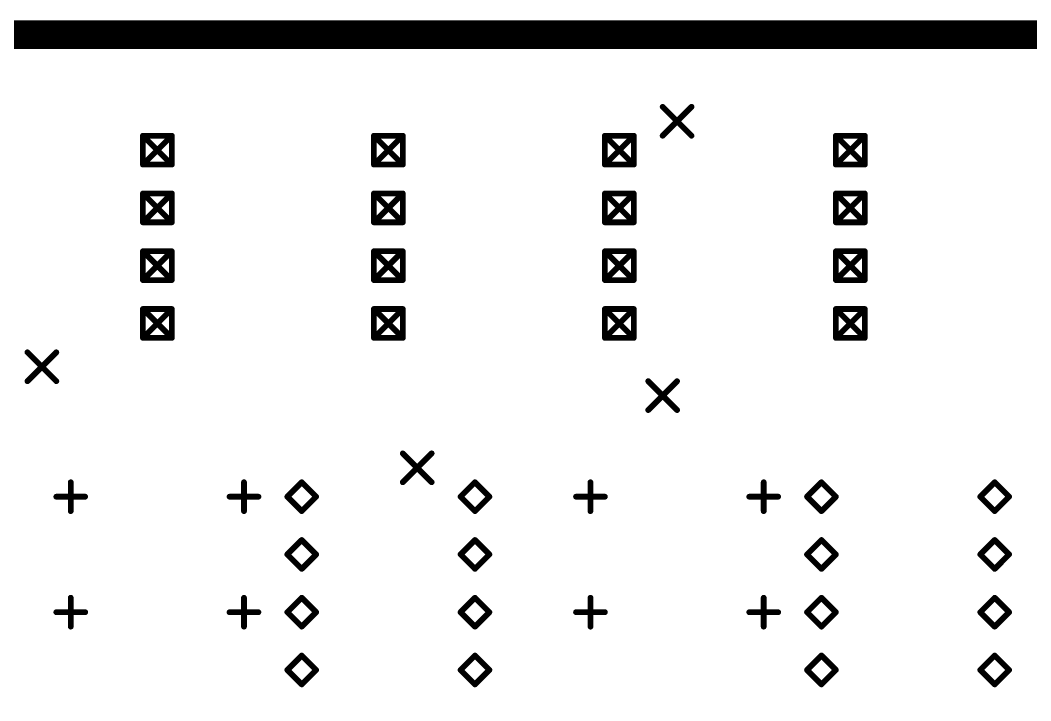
# Model space of a CAD drawing. Extents: x 0.17 to 7.45, y -1.34 to 4.7.
# Drawn here: x 4.008 to 5.758, y 3.518 to 4.696 of the extents above; entities that cross this region are included whole.
import ezdxf

# ---------------------------------------------------------------- set-up
doc = ezdxf.new("R2010")
doc.units = 0

msp = doc.modelspace()

# ---------------------------------------------------------------- linework, layer by layer
at = {"const_width": 0.05}
msp.add_lwpolyline([(0.196, 0.171), (0.196, 4.671), (7.421, 4.671), (7.421, 0.171), (0.196, 0.171)], close=True, dxfattribs=at)
at = {"layer": 'DRD', "const_width": 0.01}
for points in [[(5.121, 4.546), (5.171, 4.496)], [(5.121, 4.496), (5.171, 4.546)], [(4.221, 4.496), (4.271, 4.446)], [(4.221, 4.446), (4.271, 4.496)], [(4.221, 4.496), (4.271, 4.496)], [(4.221, 4.446), (4.221, 4.496)], [(4.271, 4.496), (4.271, 4.446)], [(4.621, 4.496), (4.671, 4.446)], [(4.621, 4.446), (4.671, 4.496)], [(4.621, 4.496), (4.671, 4.496)], [(4.621, 4.446), (4.621, 4.496)], [(4.671, 4.496), (4.671, 4.446)], [(5.021, 4.496), (5.071, 4.446)], [(5.021, 4.446), (5.071, 4.496)], [(5.021, 4.496), (5.071, 4.496)], [(5.021, 4.446), (5.021, 4.496)], [(5.071, 4.496), (5.071, 4.446)], [(5.421, 4.496), (5.471, 4.446)], [(5.421, 4.446), (5.471, 4.496)], [(5.421, 4.496), (5.471, 4.496)], [(5.421, 4.446), (5.421, 4.496)], [(5.471, 4.496), (5.471, 4.446)], [(4.271, 4.446), (4.221, 4.446)], [(4.671, 4.446), (4.621, 4.446)], [(5.071, 4.446), (5.021, 4.446)], [(5.471, 4.446), (5.421, 4.446)], [(4.221, 4.396), (4.271, 4.346)], [(4.221, 4.346), (4.271, 4.396)], [(4.221, 4.396), (4.271, 4.396)], [(4.221, 4.346), (4.221, 4.396)], [(4.271, 4.396), (4.271, 4.346)], [(4.621, 4.396), (4.671, 4.346)], [(4.621, 4.346), (4.671, 4.396)], [(4.621, 4.396), (4.671, 4.396)], [(4.621, 4.346), (4.621, 4.396)], [(4.671, 4.396), (4.671, 4.346)], [(5.021, 4.396), (5.071, 4.346)], [(5.021, 4.346), (5.071, 4.396)], [(5.021, 4.396), (5.071, 4.396)], [(5.021, 4.346), (5.021, 4.396)], [(5.071, 4.396), (5.071, 4.346)], [(5.421, 4.396), (5.471, 4.346)], [(5.421, 4.346), (5.471, 4.396)], [(5.421, 4.396), (5.471, 4.396)], [(5.421, 4.346), (5.421, 4.396)], [(5.471, 4.396), (5.471, 4.346)], [(4.271, 4.346), (4.221, 4.346)], [(4.671, 4.346), (4.621, 4.346)], [(5.071, 4.346), (5.021, 4.346)], [(5.471, 4.346), (5.421, 4.346)], [(4.221, 4.296), (4.271, 4.246)], [(4.221, 4.246), (4.271, 4.296)], [(4.221, 4.296), (4.271, 4.296)], [(4.221, 4.246), (4.221, 4.296)], [(4.271, 4.296), (4.271, 4.246)], [(4.621, 4.296), (4.671, 4.246)], [(4.621, 4.246), (4.671, 4.296)], [(4.621, 4.296), (4.671, 4.296)], [(4.621, 4.246), (4.621, 4.296)], [(4.671, 4.296), (4.671, 4.246)], [(5.021, 4.296), (5.071, 4.246)], [(5.021, 4.246), (5.071, 4.296)], [(5.021, 4.296), (5.071, 4.296)], [(5.021, 4.246), (5.021, 4.296)], [(5.071, 4.296), (5.071, 4.246)], [(5.421, 4.296), (5.471, 4.246)], [(5.421, 4.246), (5.471, 4.296)], [(5.421, 4.296), (5.471, 4.296)], [(5.421, 4.246), (5.421, 4.296)], [(5.471, 4.296), (5.471, 4.246)], [(4.271, 4.246), (4.221, 4.246)], [(4.671, 4.246), (4.621, 4.246)], [(5.071, 4.246), (5.021, 4.246)], [(5.471, 4.246), (5.421, 4.246)], [(4.221, 4.196), (4.271, 4.146)], [(4.221, 4.146), (4.271, 4.196)], [(4.221, 4.196), (4.271, 4.196)], [(4.221, 4.146), (4.221, 4.196)], [(4.271, 4.196), (4.271, 4.146)], [(4.621, 4.196), (4.671, 4.146)], [(4.621, 4.146), (4.671, 4.196)], [(4.621, 4.196), (4.671, 4.196)], [(4.621, 4.146), (4.621, 4.196)], [(4.671, 4.196), (4.671, 4.146)], [(5.021, 4.196), (5.071, 4.146)], [(5.021, 4.146), (5.071, 4.196)], [(5.021, 4.196), (5.071, 4.196)], [(5.021, 4.146), (5.021, 4.196)], [(5.071, 4.196), (5.071, 4.146)], [(5.421, 4.196), (5.471, 4.146)], [(5.421, 4.146), (5.471, 4.196)], [(5.421, 4.196), (5.471, 4.196)], [(5.421, 4.146), (5.421, 4.196)], [(5.471, 4.196), (5.471, 4.146)], [(4.271, 4.146), (4.221, 4.146)], [(4.671, 4.146), (4.621, 4.146)], [(5.071, 4.146), (5.021, 4.146)], [(5.471, 4.146), (5.421, 4.146)], [(4.021, 4.121), (4.071, 4.071)], [(4.021, 4.071), (4.071, 4.121)], [(5.096, 4.071), (5.146, 4.021)], [(5.096, 4.021), (5.146, 4.071)], [(4.671, 3.946), (4.721, 3.896)], [(4.671, 3.896), (4.721, 3.946)], [(4.671, 3.946), (4.721, 3.896)], [(4.671, 3.896), (4.721, 3.946)], [(4.096, 3.846), (4.096, 3.896)], [(4.396, 3.846), (4.396, 3.896)], [(4.471, 3.871), (4.496, 3.896)], [(4.496, 3.896), (4.521, 3.871)], [(4.771, 3.871), (4.796, 3.896)], [(4.796, 3.896), (4.821, 3.871)], [(4.996, 3.846), (4.996, 3.896)], [(5.296, 3.846), (5.296, 3.896)], [(5.371, 3.871), (5.396, 3.896)], [(5.396, 3.896), (5.421, 3.871)], [(5.671, 3.871), (5.696, 3.896)], [(5.696, 3.896), (5.721, 3.871)], [(4.071, 3.871), (4.121, 3.871)], [(4.371, 3.871), (4.421, 3.871)], [(4.496, 3.846), (4.471, 3.871)], [(4.521, 3.871), (4.496, 3.846)], [(4.796, 3.846), (4.771, 3.871)], [(4.821, 3.871), (4.796, 3.846)], [(4.971, 3.871), (5.021, 3.871)], [(5.271, 3.871), (5.321, 3.871)], [(5.396, 3.846), (5.371, 3.871)], [(5.421, 3.871), (5.396, 3.846)], [(5.696, 3.846), (5.671, 3.871)], [(5.721, 3.871), (5.696, 3.846)], [(4.471, 3.771), (4.496, 3.796)], [(4.496, 3.796), (4.521, 3.771)], [(4.771, 3.771), (4.796, 3.796)], [(4.796, 3.796), (4.821, 3.771)], [(5.371, 3.771), (5.396, 3.796)], [(5.396, 3.796), (5.421, 3.771)], [(5.671, 3.771), (5.696, 3.796)], [(5.696, 3.796), (5.721, 3.771)], [(4.496, 3.746), (4.471, 3.771)], [(4.521, 3.771), (4.496, 3.746)], [(4.796, 3.746), (4.771, 3.771)], [(4.821, 3.771), (4.796, 3.746)], [(5.396, 3.746), (5.371, 3.771)], [(5.421, 3.771), (5.396, 3.746)], [(5.696, 3.746), (5.671, 3.771)], [(5.721, 3.771), (5.696, 3.746)], [(4.096, 3.646), (4.096, 3.696)], [(4.396, 3.646), (4.396, 3.696)], [(4.471, 3.671), (4.496, 3.696)], [(4.496, 3.696), (4.521, 3.671)], [(4.771, 3.671), (4.796, 3.696)], [(4.796, 3.696), (4.821, 3.671)], [(4.996, 3.646), (4.996, 3.696)], [(5.296, 3.646), (5.296, 3.696)], [(5.371, 3.671), (5.396, 3.696)], [(5.396, 3.696), (5.421, 3.671)], [(5.671, 3.671), (5.696, 3.696)], [(5.696, 3.696), (5.721, 3.671)], [(4.071, 3.671), (4.121, 3.671)], [(4.371, 3.671), (4.421, 3.671)], [(4.496, 3.646), (4.471, 3.671)], [(4.521, 3.671), (4.496, 3.646)], [(4.796, 3.646), (4.771, 3.671)], [(4.821, 3.671), (4.796, 3.646)], [(4.971, 3.671), (5.021, 3.671)], [(5.271, 3.671), (5.321, 3.671)], [(5.396, 3.646), (5.371, 3.671)], [(5.421, 3.671), (5.396, 3.646)], [(5.696, 3.646), (5.671, 3.671)], [(5.721, 3.671), (5.696, 3.646)], [(4.471, 3.571), (4.496, 3.596)], [(4.496, 3.596), (4.521, 3.571)], [(4.771, 3.571), (4.796, 3.596)], [(4.796, 3.596), (4.821, 3.571)], [(5.371, 3.571), (5.396, 3.596)], [(5.396, 3.596), (5.421, 3.571)], [(5.671, 3.571), (5.696, 3.596)], [(5.696, 3.596), (5.721, 3.571)], [(4.496, 3.546), (4.471, 3.571)], [(4.521, 3.571), (4.496, 3.546)], [(4.796, 3.546), (4.771, 3.571)], [(4.821, 3.571), (4.796, 3.546)], [(5.396, 3.546), (5.371, 3.571)], [(5.421, 3.571), (5.396, 3.546)], [(5.696, 3.546), (5.671, 3.571)], [(5.721, 3.571), (5.696, 3.546)]]:
    msp.add_lwpolyline(points, dxfattribs=at)
at = {"layer": 'DRD', "const_width": 0.005}
for points in [[(5.1185, 4.546, 1), (5.1235, 4.546, 1)], [(5.1685, 4.546, 1), (5.1735, 4.546, 1)], [(4.2185, 4.496, 1), (4.2235, 4.496, 1)], [(4.2185, 4.496, 1), (4.2235, 4.496, 1)], [(4.2185, 4.496, 1), (4.2235, 4.496, 1)], [(4.2685, 4.496, 1), (4.2735, 4.496, 1)], [(4.2685, 4.496, 1), (4.2735, 4.496, 1)], [(4.2685, 4.496, 1), (4.2735, 4.496, 1)], [(4.6185, 4.496, 1), (4.6235, 4.496, 1)], [(4.6185, 4.496, 1), (4.6235, 4.496, 1)], [(4.6185, 4.496, 1), (4.6235, 4.496, 1)], [(4.6685, 4.496, 1), (4.6735, 4.496, 1)], [(4.6685, 4.496, 1), (4.6735, 4.496, 1)], [(4.6685, 4.496, 1), (4.6735, 4.496, 1)], [(5.0185, 4.496, 1), (5.0235, 4.496, 1)], [(5.0185, 4.496, 1), (5.0235, 4.496, 1)], [(5.0185, 4.496, 1), (5.0235, 4.496, 1)], [(5.0685, 4.496, 1), (5.0735, 4.496, 1)], [(5.0685, 4.496, 1), (5.0735, 4.496, 1)], [(5.0685, 4.496, 1), (5.0735, 4.496, 1)], [(5.1185, 4.496, 1), (5.1235, 4.496, 1)], [(5.1685, 4.496, 1), (5.1735, 4.496, 1)], [(5.4185, 4.496, 1), (5.4235, 4.496, 1)], [(5.4185, 4.496, 1), (5.4235, 4.496, 1)], [(5.4185, 4.496, 1), (5.4235, 4.496, 1)], [(5.4685, 4.496, 1), (5.4735, 4.496, 1)], [(5.4685, 4.496, 1), (5.4735, 4.496, 1)], [(5.4685, 4.496, 1), (5.4735, 4.496, 1)], [(4.2185, 4.446, 1), (4.2235, 4.446, 1)], [(4.2185, 4.446, 1), (4.2235, 4.446, 1)], [(4.2185, 4.446, 1), (4.2235, 4.446, 1)], [(4.2685, 4.446, 1), (4.2735, 4.446, 1)], [(4.2685, 4.446, 1), (4.2735, 4.446, 1)], [(4.2685, 4.446, 1), (4.2735, 4.446, 1)], [(4.6185, 4.446, 1), (4.6235, 4.446, 1)], [(4.6185, 4.446, 1), (4.6235, 4.446, 1)], [(4.6185, 4.446, 1), (4.6235, 4.446, 1)], [(4.6685, 4.446, 1), (4.6735, 4.446, 1)], [(4.6685, 4.446, 1), (4.6735, 4.446, 1)], [(4.6685, 4.446, 1), (4.6735, 4.446, 1)], [(5.0185, 4.446, 1), (5.0235, 4.446, 1)], [(5.0185, 4.446, 1), (5.0235, 4.446, 1)], [(5.0185, 4.446, 1), (5.0235, 4.446, 1)], [(5.0685, 4.446, 1), (5.0735, 4.446, 1)], [(5.0685, 4.446, 1), (5.0735, 4.446, 1)], [(5.0685, 4.446, 1), (5.0735, 4.446, 1)], [(5.4185, 4.446, 1), (5.4235, 4.446, 1)], [(5.4185, 4.446, 1), (5.4235, 4.446, 1)], [(5.4185, 4.446, 1), (5.4235, 4.446, 1)], [(5.4685, 4.446, 1), (5.4735, 4.446, 1)], [(5.4685, 4.446, 1), (5.4735, 4.446, 1)], [(5.4685, 4.446, 1), (5.4735, 4.446, 1)], [(4.2185, 4.396, 1), (4.2235, 4.396, 1)], [(4.2185, 4.396, 1), (4.2235, 4.396, 1)], [(4.2185, 4.396, 1), (4.2235, 4.396, 1)], [(4.2685, 4.396, 1), (4.2735, 4.396, 1)], [(4.2685, 4.396, 1), (4.2735, 4.396, 1)], [(4.2685, 4.396, 1), (4.2735, 4.396, 1)], [(4.6185, 4.396, 1), (4.6235, 4.396, 1)], [(4.6185, 4.396, 1), (4.6235, 4.396, 1)], [(4.6185, 4.396, 1), (4.6235, 4.396, 1)], [(4.6685, 4.396, 1), (4.6735, 4.396, 1)], [(4.6685, 4.396, 1), (4.6735, 4.396, 1)], [(4.6685, 4.396, 1), (4.6735, 4.396, 1)], [(5.0185, 4.396, 1), (5.0235, 4.396, 1)], [(5.0185, 4.396, 1), (5.0235, 4.396, 1)], [(5.0185, 4.396, 1), (5.0235, 4.396, 1)], [(5.0685, 4.396, 1), (5.0735, 4.396, 1)], [(5.0685, 4.396, 1), (5.0735, 4.396, 1)], [(5.0685, 4.396, 1), (5.0735, 4.396, 1)], [(5.4185, 4.396, 1), (5.4235, 4.396, 1)], [(5.4185, 4.396, 1), (5.4235, 4.396, 1)], [(5.4185, 4.396, 1), (5.4235, 4.396, 1)], [(5.4685, 4.396, 1), (5.4735, 4.396, 1)], [(5.4685, 4.396, 1), (5.4735, 4.396, 1)], [(5.4685, 4.396, 1), (5.4735, 4.396, 1)], [(4.2185, 4.346, 1), (4.2235, 4.346, 1)], [(4.2185, 4.346, 1), (4.2235, 4.346, 1)], [(4.2185, 4.346, 1), (4.2235, 4.346, 1)], [(4.2685, 4.346, 1), (4.2735, 4.346, 1)], [(4.2685, 4.346, 1), (4.2735, 4.346, 1)], [(4.2685, 4.346, 1), (4.2735, 4.346, 1)], [(4.6185, 4.346, 1), (4.6235, 4.346, 1)], [(4.6185, 4.346, 1), (4.6235, 4.346, 1)], [(4.6185, 4.346, 1), (4.6235, 4.346, 1)], [(4.6685, 4.346, 1), (4.6735, 4.346, 1)], [(4.6685, 4.346, 1), (4.6735, 4.346, 1)], [(4.6685, 4.346, 1), (4.6735, 4.346, 1)], [(5.0185, 4.346, 1), (5.0235, 4.346, 1)], [(5.0185, 4.346, 1), (5.0235, 4.346, 1)], [(5.0185, 4.346, 1), (5.0235, 4.346, 1)], [(5.0685, 4.346, 1), (5.0735, 4.346, 1)], [(5.0685, 4.346, 1), (5.0735, 4.346, 1)], [(5.0685, 4.346, 1), (5.0735, 4.346, 1)], [(5.4185, 4.346, 1), (5.4235, 4.346, 1)], [(5.4185, 4.346, 1), (5.4235, 4.346, 1)], [(5.4185, 4.346, 1), (5.4235, 4.346, 1)], [(5.4685, 4.346, 1), (5.4735, 4.346, 1)], [(5.4685, 4.346, 1), (5.4735, 4.346, 1)], [(5.4685, 4.346, 1), (5.4735, 4.346, 1)], [(4.2185, 4.296, 1), (4.2235, 4.296, 1)], [(4.2185, 4.296, 1), (4.2235, 4.296, 1)], [(4.2185, 4.296, 1), (4.2235, 4.296, 1)], [(4.2685, 4.296, 1), (4.2735, 4.296, 1)], [(4.2685, 4.296, 1), (4.2735, 4.296, 1)], [(4.2685, 4.296, 1), (4.2735, 4.296, 1)], [(4.6185, 4.296, 1), (4.6235, 4.296, 1)], [(4.6185, 4.296, 1), (4.6235, 4.296, 1)], [(4.6185, 4.296, 1), (4.6235, 4.296, 1)], [(4.6685, 4.296, 1), (4.6735, 4.296, 1)], [(4.6685, 4.296, 1), (4.6735, 4.296, 1)], [(4.6685, 4.296, 1), (4.6735, 4.296, 1)], [(5.0185, 4.296, 1), (5.0235, 4.296, 1)], [(5.0185, 4.296, 1), (5.0235, 4.296, 1)], [(5.0185, 4.296, 1), (5.0235, 4.296, 1)], [(5.0685, 4.296, 1), (5.0735, 4.296, 1)], [(5.0685, 4.296, 1), (5.0735, 4.296, 1)], [(5.0685, 4.296, 1), (5.0735, 4.296, 1)], [(5.4185, 4.296, 1), (5.4235, 4.296, 1)], [(5.4185, 4.296, 1), (5.4235, 4.296, 1)], [(5.4185, 4.296, 1), (5.4235, 4.296, 1)], [(5.4685, 4.296, 1), (5.4735, 4.296, 1)], [(5.4685, 4.296, 1), (5.4735, 4.296, 1)], [(5.4685, 4.296, 1), (5.4735, 4.296, 1)], [(4.2185, 4.246, 1), (4.2235, 4.246, 1)], [(4.2185, 4.246, 1), (4.2235, 4.246, 1)], [(4.2185, 4.246, 1), (4.2235, 4.246, 1)], [(4.2685, 4.246, 1), (4.2735, 4.246, 1)], [(4.2685, 4.246, 1), (4.2735, 4.246, 1)], [(4.2685, 4.246, 1), (4.2735, 4.246, 1)], [(4.6185, 4.246, 1), (4.6235, 4.246, 1)], [(4.6185, 4.246, 1), (4.6235, 4.246, 1)], [(4.6185, 4.246, 1), (4.6235, 4.246, 1)], [(4.6685, 4.246, 1), (4.6735, 4.246, 1)], [(4.6685, 4.246, 1), (4.6735, 4.246, 1)], [(4.6685, 4.246, 1), (4.6735, 4.246, 1)], [(5.0185, 4.246, 1), (5.0235, 4.246, 1)], [(5.0185, 4.246, 1), (5.0235, 4.246, 1)], [(5.0185, 4.246, 1), (5.0235, 4.246, 1)], [(5.0685, 4.246, 1), (5.0735, 4.246, 1)], [(5.0685, 4.246, 1), (5.0735, 4.246, 1)], [(5.0685, 4.246, 1), (5.0735, 4.246, 1)], [(5.4185, 4.246, 1), (5.4235, 4.246, 1)], [(5.4185, 4.246, 1), (5.4235, 4.246, 1)], [(5.4185, 4.246, 1), (5.4235, 4.246, 1)], [(5.4685, 4.246, 1), (5.4735, 4.246, 1)], [(5.4685, 4.246, 1), (5.4735, 4.246, 1)], [(5.4685, 4.246, 1), (5.4735, 4.246, 1)], [(4.2185, 4.196, 1), (4.2235, 4.196, 1)], [(4.2185, 4.196, 1), (4.2235, 4.196, 1)], [(4.2185, 4.196, 1), (4.2235, 4.196, 1)], [(4.2685, 4.196, 1), (4.2735, 4.196, 1)], [(4.2685, 4.196, 1), (4.2735, 4.196, 1)], [(4.2685, 4.196, 1), (4.2735, 4.196, 1)], [(4.6185, 4.196, 1), (4.6235, 4.196, 1)], [(4.6185, 4.196, 1), (4.6235, 4.196, 1)], [(4.6185, 4.196, 1), (4.6235, 4.196, 1)], [(4.6685, 4.196, 1), (4.6735, 4.196, 1)], [(4.6685, 4.196, 1), (4.6735, 4.196, 1)], [(4.6685, 4.196, 1), (4.6735, 4.196, 1)], [(5.0185, 4.196, 1), (5.0235, 4.196, 1)], [(5.0185, 4.196, 1), (5.0235, 4.196, 1)], [(5.0185, 4.196, 1), (5.0235, 4.196, 1)], [(5.0685, 4.196, 1), (5.0735, 4.196, 1)], [(5.0685, 4.196, 1), (5.0735, 4.196, 1)], [(5.0685, 4.196, 1), (5.0735, 4.196, 1)], [(5.4185, 4.196, 1), (5.4235, 4.196, 1)], [(5.4185, 4.196, 1), (5.4235, 4.196, 1)], [(5.4185, 4.196, 1), (5.4235, 4.196, 1)], [(5.4685, 4.196, 1), (5.4735, 4.196, 1)], [(5.4685, 4.196, 1), (5.4735, 4.196, 1)], [(5.4685, 4.196, 1), (5.4735, 4.196, 1)], [(4.2185, 4.146, 1), (4.2235, 4.146, 1)], [(4.2185, 4.146, 1), (4.2235, 4.146, 1)], [(4.2185, 4.146, 1), (4.2235, 4.146, 1)], [(4.2685, 4.146, 1), (4.2735, 4.146, 1)], [(4.2685, 4.146, 1), (4.2735, 4.146, 1)], [(4.2685, 4.146, 1), (4.2735, 4.146, 1)], [(4.6185, 4.146, 1), (4.6235, 4.146, 1)], [(4.6185, 4.146, 1), (4.6235, 4.146, 1)], [(4.6185, 4.146, 1), (4.6235, 4.146, 1)], [(4.6685, 4.146, 1), (4.6735, 4.146, 1)], [(4.6685, 4.146, 1), (4.6735, 4.146, 1)], [(4.6685, 4.146, 1), (4.6735, 4.146, 1)], [(5.0185, 4.146, 1), (5.0235, 4.146, 1)], [(5.0185, 4.146, 1), (5.0235, 4.146, 1)], [(5.0185, 4.146, 1), (5.0235, 4.146, 1)], [(5.0685, 4.146, 1), (5.0735, 4.146, 1)], [(5.0685, 4.146, 1), (5.0735, 4.146, 1)], [(5.0685, 4.146, 1), (5.0735, 4.146, 1)], [(5.4185, 4.146, 1), (5.4235, 4.146, 1)], [(5.4185, 4.146, 1), (5.4235, 4.146, 1)], [(5.4185, 4.146, 1), (5.4235, 4.146, 1)], [(5.4685, 4.146, 1), (5.4735, 4.146, 1)], [(5.4685, 4.146, 1), (5.4735, 4.146, 1)], [(5.4685, 4.146, 1), (5.4735, 4.146, 1)], [(4.0185, 4.121, 1), (4.0235, 4.121, 1)], [(4.0685, 4.121, 1), (4.0735, 4.121, 1)], [(4.0185, 4.071, 1), (4.0235, 4.071, 1)], [(4.0685, 4.071, 1), (4.0735, 4.071, 1)], [(5.0935, 4.071, 1), (5.0985, 4.071, 1)], [(5.1435, 4.071, 1), (5.1485, 4.071, 1)], [(5.0935, 4.021, 1), (5.0985, 4.021, 1)], [(5.1435, 4.021, 1), (5.1485, 4.021, 1)], [(4.6685, 3.946, 1), (4.6735, 3.946, 1)], [(4.6685, 3.946, 1), (4.6735, 3.946, 1)], [(4.7185, 3.946, 1), (4.7235, 3.946, 1)], [(4.7185, 3.946, 1), (4.7235, 3.946, 1)], [(4.0935, 3.896, 1), (4.0985, 3.896, 1)], [(4.3935, 3.896, 1), (4.3985, 3.896, 1)], [(4.4935, 3.896, 1), (4.4985, 3.896, 1)], [(4.4935, 3.896, 1), (4.4985, 3.896, 1)], [(4.6685, 3.896, 1), (4.6735, 3.896, 1)], [(4.6685, 3.896, 1), (4.6735, 3.896, 1)], [(4.7185, 3.896, 1), (4.7235, 3.896, 1)], [(4.7185, 3.896, 1), (4.7235, 3.896, 1)], [(4.7935, 3.896, 1), (4.7985, 3.896, 1)], [(4.7935, 3.896, 1), (4.7985, 3.896, 1)], [(4.9935, 3.896, 1), (4.9985, 3.896, 1)], [(5.2935, 3.896, 1), (5.2985, 3.896, 1)], [(5.3935, 3.896, 1), (5.3985, 3.896, 1)], [(5.3935, 3.896, 1), (5.3985, 3.896, 1)], [(5.6935, 3.896, 1), (5.6985, 3.896, 1)], [(5.6935, 3.896, 1), (5.6985, 3.896, 1)], [(4.0685, 3.871, 1), (4.0735, 3.871, 1)], [(4.1185, 3.871, 1), (4.1235, 3.871, 1)], [(4.3685, 3.871, 1), (4.3735, 3.871, 1)], [(4.4185, 3.871, 1), (4.4235, 3.871, 1)], [(4.4685, 3.871, 1), (4.4735, 3.871, 1)], [(4.4685, 3.871, 1), (4.4735, 3.871, 1)], [(4.5185, 3.871, 1), (4.5235, 3.871, 1)], [(4.5185, 3.871, 1), (4.5235, 3.871, 1)], [(4.7685, 3.871, 1), (4.7735, 3.871, 1)], [(4.7685, 3.871, 1), (4.7735, 3.871, 1)], [(4.8185, 3.871, 1), (4.8235, 3.871, 1)], [(4.8185, 3.871, 1), (4.8235, 3.871, 1)], [(4.9685, 3.871, 1), (4.9735, 3.871, 1)], [(5.0185, 3.871, 1), (5.0235, 3.871, 1)], [(5.2685, 3.871, 1), (5.2735, 3.871, 1)], [(5.3185, 3.871, 1), (5.3235, 3.871, 1)], [(5.3685, 3.871, 1), (5.3735, 3.871, 1)], [(5.3685, 3.871, 1), (5.3735, 3.871, 1)], [(5.4185, 3.871, 1), (5.4235, 3.871, 1)], [(5.4185, 3.871, 1), (5.4235, 3.871, 1)], [(5.6685, 3.871, 1), (5.6735, 3.871, 1)], [(5.6685, 3.871, 1), (5.6735, 3.871, 1)], [(5.7185, 3.871, 1), (5.7235, 3.871, 1)], [(5.7185, 3.871, 1), (5.7235, 3.871, 1)], [(4.0935, 3.846, 1), (4.0985, 3.846, 1)], [(4.3935, 3.846, 1), (4.3985, 3.846, 1)], [(4.4935, 3.846, 1), (4.4985, 3.846, 1)], [(4.4935, 3.846, 1), (4.4985, 3.846, 1)], [(4.7935, 3.846, 1), (4.7985, 3.846, 1)], [(4.7935, 3.846, 1), (4.7985, 3.846, 1)], [(4.9935, 3.846, 1), (4.9985, 3.846, 1)], [(5.2935, 3.846, 1), (5.2985, 3.846, 1)], [(5.3935, 3.846, 1), (5.3985, 3.846, 1)], [(5.3935, 3.846, 1), (5.3985, 3.846, 1)], [(5.6935, 3.846, 1), (5.6985, 3.846, 1)], [(5.6935, 3.846, 1), (5.6985, 3.846, 1)], [(4.4935, 3.796, 1), (4.4985, 3.796, 1)], [(4.4935, 3.796, 1), (4.4985, 3.796, 1)], [(4.7935, 3.796, 1), (4.7985, 3.796, 1)], [(4.7935, 3.796, 1), (4.7985, 3.796, 1)], [(5.3935, 3.796, 1), (5.3985, 3.796, 1)], [(5.3935, 3.796, 1), (5.3985, 3.796, 1)], [(5.6935, 3.796, 1), (5.6985, 3.796, 1)], [(5.6935, 3.796, 1), (5.6985, 3.796, 1)], [(4.4685, 3.771, 1), (4.4735, 3.771, 1)], [(4.4685, 3.771, 1), (4.4735, 3.771, 1)], [(4.5185, 3.771, 1), (4.5235, 3.771, 1)], [(4.5185, 3.771, 1), (4.5235, 3.771, 1)], [(4.7685, 3.771, 1), (4.7735, 3.771, 1)], [(4.7685, 3.771, 1), (4.7735, 3.771, 1)], [(4.8185, 3.771, 1), (4.8235, 3.771, 1)], [(4.8185, 3.771, 1), (4.8235, 3.771, 1)], [(5.3685, 3.771, 1), (5.3735, 3.771, 1)], [(5.3685, 3.771, 1), (5.3735, 3.771, 1)], [(5.4185, 3.771, 1), (5.4235, 3.771, 1)], [(5.4185, 3.771, 1), (5.4235, 3.771, 1)], [(5.6685, 3.771, 1), (5.6735, 3.771, 1)], [(5.6685, 3.771, 1), (5.6735, 3.771, 1)], [(5.7185, 3.771, 1), (5.7235, 3.771, 1)], [(5.7185, 3.771, 1), (5.7235, 3.771, 1)], [(4.4935, 3.746, 1), (4.4985, 3.746, 1)], [(4.4935, 3.746, 1), (4.4985, 3.746, 1)], [(4.7935, 3.746, 1), (4.7985, 3.746, 1)], [(4.7935, 3.746, 1), (4.7985, 3.746, 1)], [(5.3935, 3.746, 1), (5.3985, 3.746, 1)], [(5.3935, 3.746, 1), (5.3985, 3.746, 1)], [(5.6935, 3.746, 1), (5.6985, 3.746, 1)], [(5.6935, 3.746, 1), (5.6985, 3.746, 1)], [(4.0935, 3.696, 1), (4.0985, 3.696, 1)], [(4.3935, 3.696, 1), (4.3985, 3.696, 1)], [(4.4935, 3.696, 1), (4.4985, 3.696, 1)], [(4.4935, 3.696, 1), (4.4985, 3.696, 1)], [(4.7935, 3.696, 1), (4.7985, 3.696, 1)], [(4.7935, 3.696, 1), (4.7985, 3.696, 1)], [(4.9935, 3.696, 1), (4.9985, 3.696, 1)], [(5.2935, 3.696, 1), (5.2985, 3.696, 1)], [(5.3935, 3.696, 1), (5.3985, 3.696, 1)], [(5.3935, 3.696, 1), (5.3985, 3.696, 1)], [(5.6935, 3.696, 1), (5.6985, 3.696, 1)], [(5.6935, 3.696, 1), (5.6985, 3.696, 1)], [(4.0685, 3.671, 1), (4.0735, 3.671, 1)], [(4.1185, 3.671, 1), (4.1235, 3.671, 1)], [(4.3685, 3.671, 1), (4.3735, 3.671, 1)], [(4.4185, 3.671, 1), (4.4235, 3.671, 1)], [(4.4685, 3.671, 1), (4.4735, 3.671, 1)], [(4.4685, 3.671, 1), (4.4735, 3.671, 1)], [(4.5185, 3.671, 1), (4.5235, 3.671, 1)], [(4.5185, 3.671, 1), (4.5235, 3.671, 1)], [(4.7685, 3.671, 1), (4.7735, 3.671, 1)], [(4.7685, 3.671, 1), (4.7735, 3.671, 1)], [(4.8185, 3.671, 1), (4.8235, 3.671, 1)], [(4.8185, 3.671, 1), (4.8235, 3.671, 1)], [(4.9685, 3.671, 1), (4.9735, 3.671, 1)], [(5.0185, 3.671, 1), (5.0235, 3.671, 1)], [(5.2685, 3.671, 1), (5.2735, 3.671, 1)], [(5.3185, 3.671, 1), (5.3235, 3.671, 1)], [(5.3685, 3.671, 1), (5.3735, 3.671, 1)], [(5.3685, 3.671, 1), (5.3735, 3.671, 1)], [(5.4185, 3.671, 1), (5.4235, 3.671, 1)], [(5.4185, 3.671, 1), (5.4235, 3.671, 1)], [(5.6685, 3.671, 1), (5.6735, 3.671, 1)], [(5.6685, 3.671, 1), (5.6735, 3.671, 1)], [(5.7185, 3.671, 1), (5.7235, 3.671, 1)], [(5.7185, 3.671, 1), (5.7235, 3.671, 1)], [(4.0935, 3.646, 1), (4.0985, 3.646, 1)], [(4.3935, 3.646, 1), (4.3985, 3.646, 1)], [(4.4935, 3.646, 1), (4.4985, 3.646, 1)], [(4.4935, 3.646, 1), (4.4985, 3.646, 1)], [(4.7935, 3.646, 1), (4.7985, 3.646, 1)], [(4.7935, 3.646, 1), (4.7985, 3.646, 1)], [(4.9935, 3.646, 1), (4.9985, 3.646, 1)], [(5.2935, 3.646, 1), (5.2985, 3.646, 1)], [(5.3935, 3.646, 1), (5.3985, 3.646, 1)], [(5.3935, 3.646, 1), (5.3985, 3.646, 1)], [(5.6935, 3.646, 1), (5.6985, 3.646, 1)], [(5.6935, 3.646, 1), (5.6985, 3.646, 1)], [(4.4935, 3.596, 1), (4.4985, 3.596, 1)], [(4.4935, 3.596, 1), (4.4985, 3.596, 1)], [(4.7935, 3.596, 1), (4.7985, 3.596, 1)], [(4.7935, 3.596, 1), (4.7985, 3.596, 1)], [(5.3935, 3.596, 1), (5.3985, 3.596, 1)], [(5.3935, 3.596, 1), (5.3985, 3.596, 1)], [(5.6935, 3.596, 1), (5.6985, 3.596, 1)], [(5.6935, 3.596, 1), (5.6985, 3.596, 1)], [(4.4685, 3.571, 1), (4.4735, 3.571, 1)], [(4.4685, 3.571, 1), (4.4735, 3.571, 1)], [(4.5185, 3.571, 1), (4.5235, 3.571, 1)], [(4.5185, 3.571, 1), (4.5235, 3.571, 1)], [(4.7685, 3.571, 1), (4.7735, 3.571, 1)], [(4.7685, 3.571, 1), (4.7735, 3.571, 1)], [(4.8185, 3.571, 1), (4.8235, 3.571, 1)], [(4.8185, 3.571, 1), (4.8235, 3.571, 1)], [(5.3685, 3.571, 1), (5.3735, 3.571, 1)], [(5.3685, 3.571, 1), (5.3735, 3.571, 1)], [(5.4185, 3.571, 1), (5.4235, 3.571, 1)], [(5.4185, 3.571, 1), (5.4235, 3.571, 1)], [(5.6685, 3.571, 1), (5.6735, 3.571, 1)], [(5.6685, 3.571, 1), (5.6735, 3.571, 1)], [(5.7185, 3.571, 1), (5.7235, 3.571, 1)], [(5.7185, 3.571, 1), (5.7235, 3.571, 1)], [(4.4935, 3.546, 1), (4.4985, 3.546, 1)], [(4.4935, 3.546, 1), (4.4985, 3.546, 1)], [(4.7935, 3.546, 1), (4.7985, 3.546, 1)], [(4.7935, 3.546, 1), (4.7985, 3.546, 1)], [(5.3935, 3.546, 1), (5.3985, 3.546, 1)], [(5.3935, 3.546, 1), (5.3985, 3.546, 1)], [(5.6935, 3.546, 1), (5.6985, 3.546, 1)], [(5.6935, 3.546, 1), (5.6985, 3.546, 1)]]:
    msp.add_lwpolyline(points, format="xyb", close=True, dxfattribs=at)

doc.saveas('drawing.dxf')
